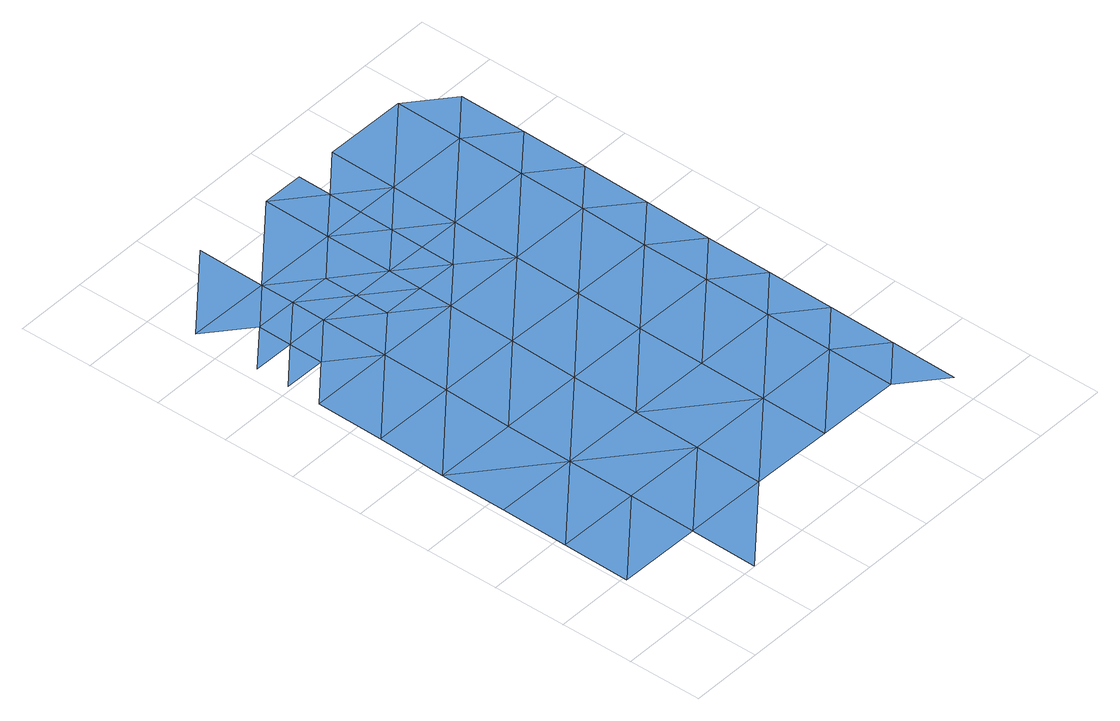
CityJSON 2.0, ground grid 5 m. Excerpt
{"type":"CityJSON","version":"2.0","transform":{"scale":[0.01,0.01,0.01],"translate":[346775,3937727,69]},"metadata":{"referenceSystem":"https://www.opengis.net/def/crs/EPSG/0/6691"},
"CityObjects":{
"waterbody1":{"type":"WaterBody","attributes":{"name":"8","class":"1140","function":"1","WaterBodyRiverFloodingRiskAttribute.description":"4","WaterBodyRiverFloodingRiskAttribute.rankOrg":"2","WaterBodyRiverFloodingRiskAttribute.adminType":"2","WaterBodyRiverFloodingRiskAttribute.scale":"L1"},"geometry":[{"type":"MultiSurface","lod":"1","boundaries":[[[0,1,2]],[[3,1,0]],[[2,4,5]],[[1,4,2]],[[5,4,6]],[[7,8,3]],[[6,9,10]],[[11,9,6]],[[12,13,10]],[[3,14,1]],[[6,4,11]],[[8,14,3]],[[1,14,4]],[[12,10,9]],[[13,12,15]],[[14,16,4]],[[11,4,17]],[[11,18,9]],[[19,20,21]],[[21,15,22]],[[15,12,22]],[[23,14,8]],[[4,16,17]],[[24,12,9]],[[19,21,22]],[[25,22,12]],[[26,23,8]],[[18,11,17]],[[14,23,16]],[[24,25,12]],[[27,19,22]],[[24,9,18]],[[22,25,27]],[[23,28,16]],[[19,27,29]],[[17,16,30]],[[17,31,18]],[[32,25,24]],[[30,16,28]],[[30,31,17]],[[33,23,26]],[[18,34,24]],[[35,32,24]],[[36,33,26]],[[23,37,28]],[[34,35,24]],[[34,18,31]],[[38,30,28]],[[37,23,33]],[[34,39,35]],[[39,40,41]],[[42,33,36]],[[30,43,31]],[[41,35,39]],[[38,28,37]],[[38,43,30]],[[36,44,42]],[[45,34,31]],[[42,46,33]],[[47,40,48]],[[40,39,48]],[[49,47,48]],[[37,33,46]],[[50,39,34]],[[46,51,37]],[[52,49,48]],[[45,31,43]],[[45,50,34]],[[38,37,51]],[[53,43,38]],[[51,53,38]],[[50,54,39]],[[55,52,48]],[[48,39,54]],[[56,45,43]],[[53,56,43]],[[54,55,48]],[[57,45,56]],[[50,45,57]],[[50,58,54]],[[50,57,58]],[[59,54,58]],[[55,54,59]]]}]},
"waterbody2":{"type":"WaterBody","attributes":{"name":"8","class":"1140","function":"1","WaterBodyRiverFloodingRiskAttribute.description":"4","WaterBodyRiverFloodingRiskAttribute.rankOrg":"3","WaterBodyRiverFloodingRiskAttribute.adminType":"2","WaterBodyRiverFloodingRiskAttribute.scale":"L1"},"geometry":[{"type":"MultiSurface","lod":"1","boundaries":[[[21,20,60]],[[61,15,21]],[[62,63,20]],[[20,19,62]],[[64,63,62]],[[19,29,62]],[[25,32,27]],[[29,27,65]],[[27,32,65]],[[62,29,66]],[[29,65,66]],[[32,35,65]],[[67,62,66]],[[40,66,65]],[[41,40,65]],[[41,65,35]],[[47,49,66]],[[66,40,47]],[[67,66,49]],[[68,67,49]]]}]}
},
"vertices":[
[33,478,43],[607,931,43],[41,940,43],[600,469,43],[615,1393,43],[49,1403,43],[57,1865,43],[592,6,43],[1166,459,43],[631,2317,54],[65,2327,54],[623,1855,43],[639,2779,54],[73,2789,54],[1174,921,43],[360,3015,54],[1182,1383,43],[1190,1845,43],[1198,2308,54],[651,3473,54],[368,3478,54],[364,3247,54],[647,3242,54],[1740,911,43],[1206,2770,54],[926,3006,54],[1732,449,43],[930,3237,54],[1748,1373,43],[934,3468,54],[1756,1836,43],[1764,2298,43],[1210,3001,54],[2307,902,43],[1772,2760,54],[1493,2996,54],[2299,439,43],[2315,1364,43],[2323,1826,43],[1780,3222,54],[1501,3458,54],[1497,3227,54],[2586,666,43],[2330,2288,43],[2578,204,43],[2338,2750,54],[2594,1128,43],[1505,3689,54],[1788,3684,54],[1509,3920,54],[2346,3213,54],[2602,1590,43],[1796,4147,54],[2610,2052,43],[2354,3675,54],[2362,4137,54],[2618,2514,49],[2626,2977,54],[2634,3439,54],[2641,3901,54],
[81,3251,54],[77,3020,54],[655,3704,54],[89,3714,54],[663,4166,54],[1214,3232,54],[1221,3694,54],[1229,4156,54],[1513,4151,54]
]}
